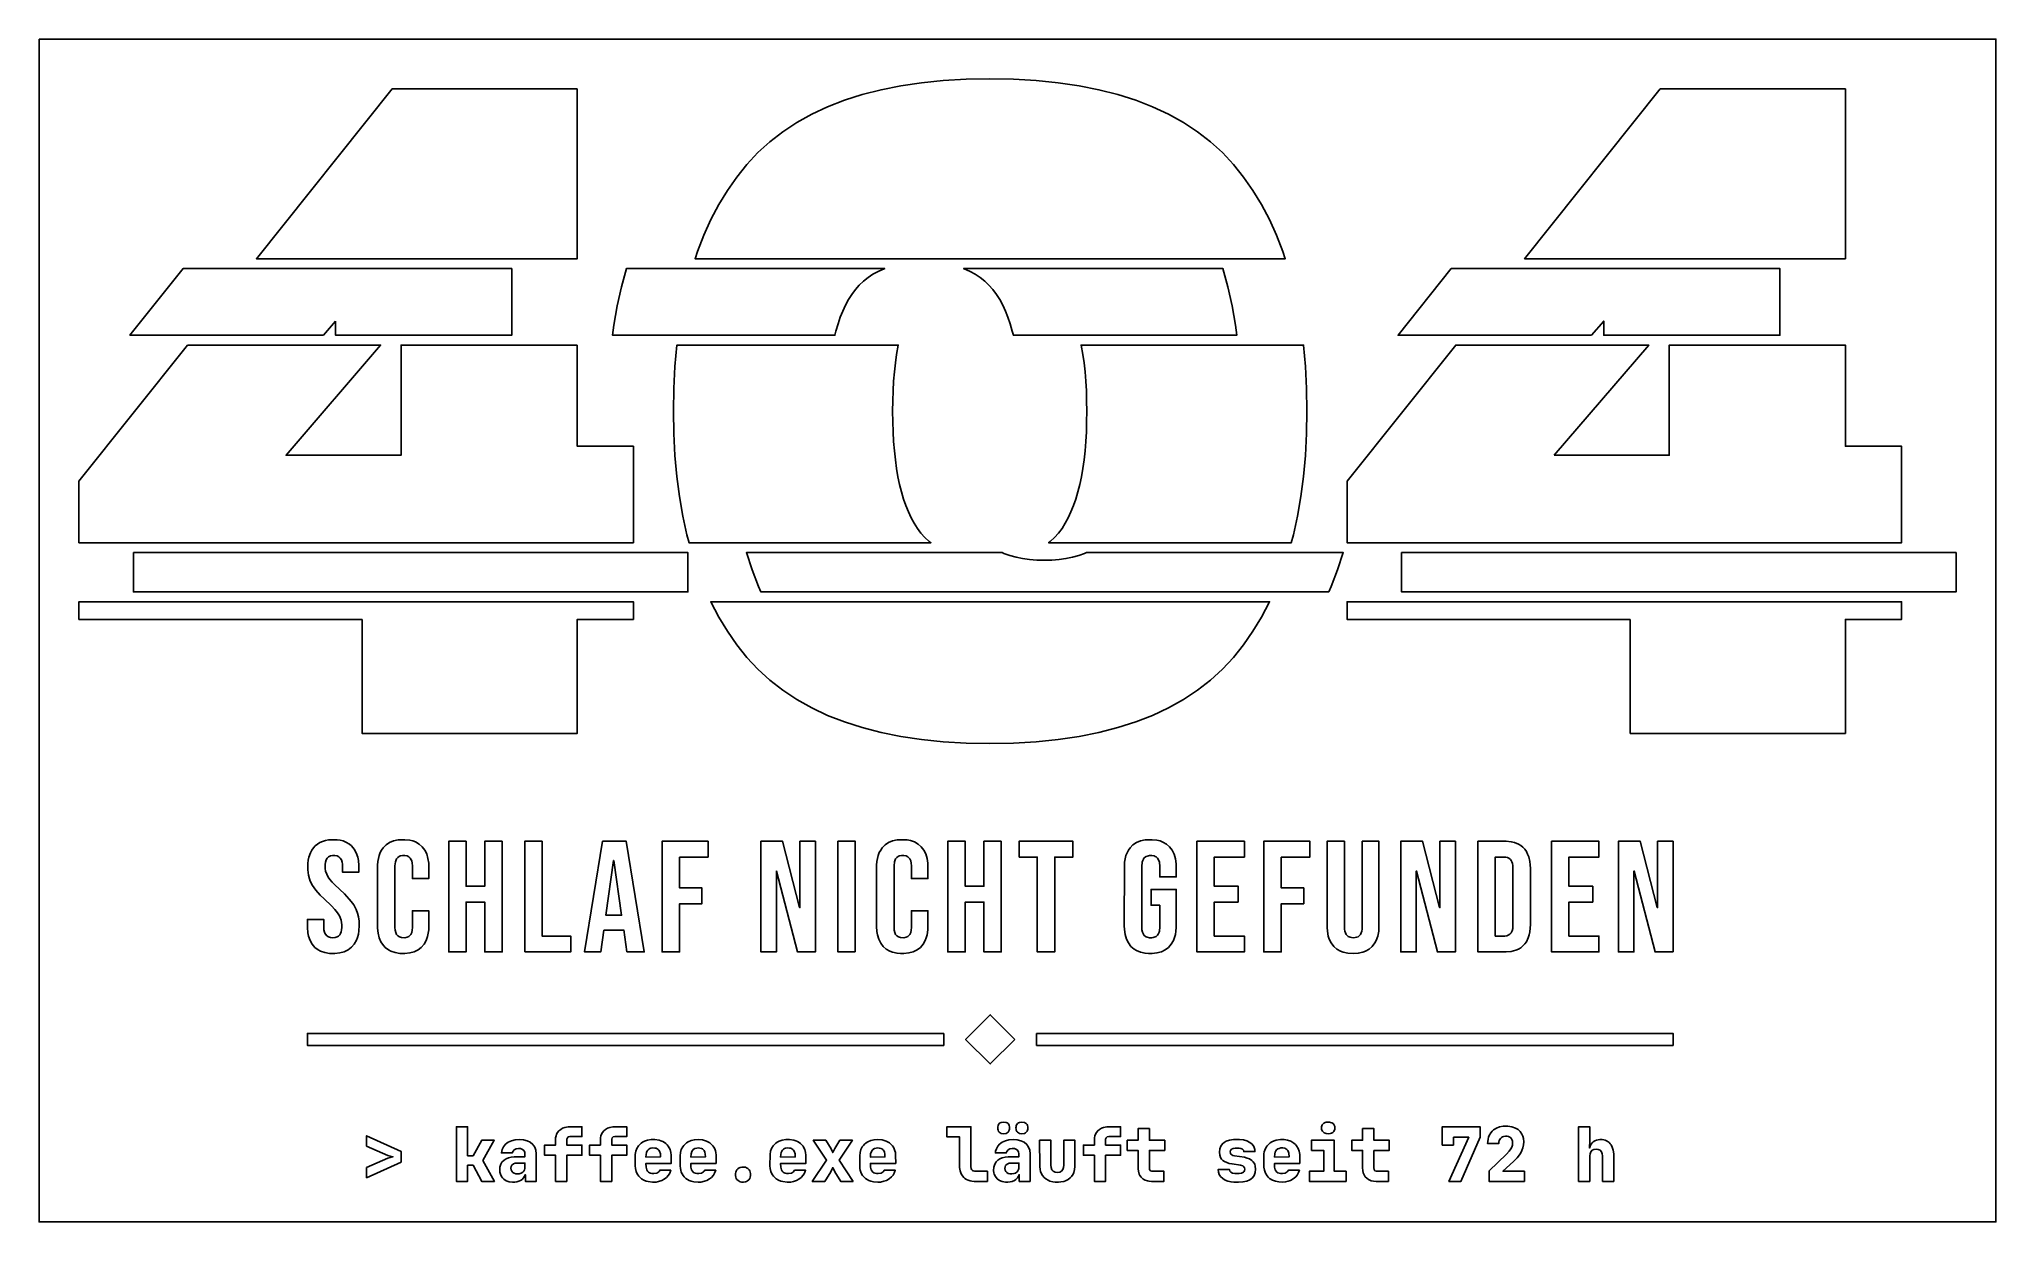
# Model space of a CAD drawing. Header units: millimetres. Extents: x 0 to 272, y 0 to 164.
import ezdxf

# ---------------------------------------------------------------- set-up
doc = ezdxf.new("R2010")
doc.units = ezdxf.units.MM

msp = doc.modelspace()

# ---------------------------------------------------------------- linework, layer by layer
at = {"layer": 'ENTGITTERRAHMEN'}
msp.add_lwpolyline([(0.5, 164.302), (271.5, 164.302), (271.5, 0.5), (0.5, 0.5)], close=True, dxfattribs=at)
at = {"layer": 'MOTIV'}
for points in [[(75.035, 157.415), (49.389, 157.415), (30.602, 133.886), (75.035, 133.886)], [(144.522, 157.834), (141.633, 158.257), (138.608, 158.56), (135.446, 158.741), (132.148, 158.802), (128.869, 158.741), (125.725, 158.56), (122.715, 158.257), (119.841, 157.834), (117.103, 157.29), (114.499, 156.625), (112.03, 155.838), (109.696, 154.931), (107.498, 153.903), (105.434, 152.754), (103.506, 151.485), (101.713, 150.094), (100.055, 148.582), (98.532, 146.949), (97.128, 145.203), (95.828, 143.349), (94.633, 141.389), (93.541, 139.322), (92.553, 137.148), (91.67, 134.868), (91.349, 133.886), (173.085, 133.886), (172.765, 134.868), (171.881, 137.148), (170.893, 139.322), (169.802, 141.389), (168.606, 143.349), (167.306, 145.203), (165.903, 146.949), (164.379, 148.582), (162.719, 150.094), (160.922, 151.485), (158.989, 152.754), (156.919, 153.903), (154.712, 154.931), (152.37, 155.838), (149.89, 156.625), (147.275, 157.29)], [(250.671, 157.415), (225.026, 157.415), (206.239, 133.886), (250.671, 133.886)], [(41.558, 125.255), (41.558, 123.295), (65.956, 123.295), (65.956, 132.525), (20.436, 132.525), (13.066, 123.295), (39.876, 123.295)], [(115.307, 131.285), (115.985, 131.736), (116.71, 132.134), (117.609, 132.525), (81.826, 132.525), (81.135, 129.986), (80.564, 127.385), (80.096, 124.677), (79.917, 123.295), (110.708, 123.295), (110.854, 123.876), (111.143, 124.851), (111.463, 125.775), (111.812, 126.646), (112.193, 127.467), (112.603, 128.235), (113.052, 128.951), (113.547, 129.614), (114.087, 130.224), (114.674, 130.781)], [(134.326, 126.646), (134.676, 125.775), (134.995, 124.851), (135.284, 123.876), (135.431, 123.295), (166.36, 123.295), (166.181, 124.677), (165.713, 127.385), (165.142, 129.986), (164.451, 132.525), (128.529, 132.525), (129.429, 132.134), (130.153, 131.736), (130.832, 131.285), (131.464, 130.781), (132.051, 130.224), (132.592, 129.614), (133.087, 128.951), (133.535, 128.235), (133.946, 127.467)], [(215.513, 123.295), (217.195, 125.255), (217.195, 123.295), (241.593, 123.295), (241.593, 132.525), (196.073, 132.525), (188.703, 123.295)], [(75.035, 121.933), (50.637, 121.933), (50.637, 106.679), (34.695, 106.679), (47.786, 121.933), (21.058, 121.933), (6, 103.075), (6, 94.545), (82.798, 94.545), (82.798, 107.927), (75.035, 107.927)], [(121.682, 97.252), (121.271, 98.012), (120.891, 98.825), (120.541, 99.693), (120.222, 100.613), (119.933, 101.588), (119.675, 102.616), (119.446, 103.699), (119.249, 104.834), (119.082, 106.024), (118.945, 107.267), (118.838, 108.564), (118.762, 109.915), (118.717, 111.32), (118.701, 112.778), (118.717, 114.218), (118.762, 115.606), (118.838, 116.942), (118.945, 118.227), (119.082, 119.46), (119.249, 120.642), (119.481, 121.933), (88.82, 121.933), (88.551, 118.941), (88.395, 115.913), (88.343, 112.778), (88.395, 109.662), (88.551, 106.651), (88.811, 103.744), (89.174, 100.942), (89.642, 98.244), (90.214, 95.651), (90.514, 94.545), (124.001, 94.545), (123.753, 94.74), (123.166, 95.29), (122.625, 95.892), (122.131, 96.546)], [(145.579, 114.218), (145.594, 112.778), (145.579, 111.32), (145.534, 109.915), (145.458, 108.564), (145.351, 107.267), (145.214, 106.024), (145.047, 104.834), (144.849, 103.699), (144.621, 102.616), (144.363, 101.588), (144.074, 100.613), (143.754, 99.693), (143.405, 98.825), (143.025, 98.012), (142.614, 97.252), (142.165, 96.546), (141.671, 95.892), (141.13, 95.29), (140.543, 94.74), (140.295, 94.545), (173.92, 94.545), (174.22, 95.651), (174.792, 98.244), (175.26, 100.942), (175.624, 103.744), (175.884, 106.651), (176.04, 109.662), (176.092, 112.778), (176.04, 115.913), (175.884, 118.941), (175.615, 121.933), (144.815, 121.933), (145.047, 120.642), (145.214, 119.46), (145.351, 118.227), (145.458, 116.942), (145.534, 115.606)], [(210.332, 106.679), (223.423, 121.933), (196.694, 121.933), (181.637, 103.075), (181.637, 94.545), (258.434, 94.545), (258.434, 107.927), (250.671, 107.927), (250.671, 121.933), (226.274, 121.933), (226.274, 106.679)], [(13.566, 93.184), (13.566, 87.736), (90.363, 87.736), (90.363, 93.184)], [(139.713, 92.123), (138.667, 92.15), (137.667, 92.228), (136.712, 92.359), (135.804, 92.542), (134.941, 92.778), (134.125, 93.065), (133.857, 93.184), (98.45, 93.184), (99.235, 90.78), (100.119, 88.501), (100.466, 87.736), (179.099, 87.736), (179.447, 88.501), (180.33, 90.78), (181.116, 93.184), (145.57, 93.184), (145.302, 93.065), (144.486, 92.778), (143.623, 92.542), (142.715, 92.359), (141.76, 92.228), (140.76, 92.15)], [(189.202, 93.184), (189.202, 87.736), (266, 87.736), (266, 93.184)], [(45.231, 83.945), (45.231, 68.141), (75.035, 68.141), (75.035, 83.945), (82.798, 83.945), (82.798, 86.374), (6, 86.374), (6, 83.945)], [(125.725, 66.998), (128.869, 66.816), (132.148, 66.755), (135.446, 66.816), (138.608, 66.998), (141.633, 67.303), (144.522, 67.728), (147.275, 68.276), (149.89, 68.945), (152.37, 69.736), (154.712, 70.648), (156.919, 71.682), (158.989, 72.838), (160.922, 74.115), (162.719, 75.514), (164.379, 77.035), (165.903, 78.677), (167.306, 80.432), (168.606, 82.292), (169.802, 84.257), (170.915, 86.374), (93.519, 86.374), (94.633, 84.257), (95.828, 82.292), (97.128, 80.432), (98.532, 78.677), (100.055, 77.035), (101.713, 75.514), (103.506, 74.115), (105.434, 72.838), (107.498, 71.682), (109.696, 70.648), (112.03, 69.736), (114.499, 68.945), (117.103, 68.276), (119.841, 67.728), (122.715, 67.303)], [(220.867, 83.945), (220.867, 68.141), (250.671, 68.141), (250.671, 83.945), (258.434, 83.945), (258.434, 86.374), (181.637, 86.374), (181.637, 83.945)], [(39.129, 38.169), (39.472, 37.985), (40.053, 37.787), (40.713, 37.68), (41.445, 37.665), (42.141, 37.742), (42.76, 37.912), (43.301, 38.174), (43.764, 38.529), (44.149, 38.974), (44.448, 39.499), (44.6, 39.894), (44.714, 40.325), (44.79, 40.792), (44.833, 41.559), (44.807, 42.162), (44.728, 42.73), (44.597, 43.264), (44.414, 43.764), (44.081, 44.39), (43.736, 44.876), (43.458, 45.212), (42.787, 45.914), (41.431, 47.163), (41.07, 47.543), (40.776, 47.895), (40.55, 48.219), (40.33, 48.641), (40.183, 49.081), (40.122, 49.423), (40.107, 49.976), (40.156, 50.336), (40.255, 50.635), (40.402, 50.875), (40.599, 51.055), (40.845, 51.175), (41.14, 51.234), (41.469, 51.235), (41.76, 51.176), (42.005, 51.058), (42.204, 50.881), (42.354, 50.639), (42.454, 50.328), (42.497, 50.049), (42.511, 48.942), (44.789, 48.942), (44.784, 49.839), (44.716, 50.57), (44.626, 51.014), (44.422, 51.614), (44.137, 52.133), (43.771, 52.573), (43.483, 52.817), (42.986, 53.107), (42.612, 53.25), (42.204, 53.351), (41.761, 53.412), (41.038, 53.428), (40.571, 53.387), (40.138, 53.305), (39.739, 53.183), (39.375, 53.021), (39.044, 52.817), (38.747, 52.573), (38.485, 52.289), (38.259, 51.971), (38.071, 51.619), (37.86, 51.029), (37.766, 50.593), (37.71, 50.124), (37.703, 49.245), (37.8, 48.526), (37.936, 48.016), (38.056, 47.69), (38.372, 47.069), (38.82, 46.431), (39.414, 45.752), (39.957, 45.216), (40.979, 44.281), (41.473, 43.765), (41.844, 43.298), (42.101, 42.867), (42.199, 42.644), (42.313, 42.29), (42.414, 41.655), (42.421, 41.271), (42.397, 40.958), (42.344, 40.686), (42.261, 40.455), (42.149, 40.266), (41.956, 40.074), (41.779, 39.969), (41.501, 39.88), (41.174, 39.851), (40.843, 39.881), (40.563, 39.972), (40.333, 40.124), (40.155, 40.337), (40.085, 40.466), (40.028, 40.611), (39.951, 40.945), (39.926, 41.34), (39.926, 42.392), (37.647, 42.392), (37.652, 41.254), (37.721, 40.522), (37.812, 40.078), (38.019, 39.479), (38.307, 38.959), (38.678, 38.519)], [(48.87, 38.163), (49.213, 37.982), (49.791, 37.786), (50.445, 37.68), (51.166, 37.665), (51.845, 37.741), (52.448, 37.906), (52.976, 38.163), (53.428, 38.51), (53.804, 38.944), (54.096, 39.453), (54.305, 40.037), (54.397, 40.468), (54.453, 40.931), (54.471, 41.428), (54.471, 43.597), (52.193, 43.597), (52.193, 41.253), (52.169, 40.881), (52.095, 40.566), (51.972, 40.308), (51.892, 40.201), (51.695, 40.029), (51.449, 39.915), (51.154, 39.858), (50.669, 39.879), (50.398, 39.965), (50.177, 40.108), (50.005, 40.308), (49.882, 40.566), (49.808, 40.881), (49.784, 41.253), (49.784, 49.818), (49.839, 50.363), (49.882, 50.515), (50.005, 50.777), (50.177, 50.98), (50.398, 51.126), (50.527, 51.177), (50.822, 51.235), (51.154, 51.235), (51.449, 51.177), (51.695, 51.06), (51.892, 50.886), (52.04, 50.654), (52.095, 50.515), (52.169, 50.196), (52.193, 49.818), (52.193, 48.044), (54.471, 48.044), (54.453, 50.161), (54.356, 50.844), (54.175, 51.453), (53.91, 51.987), (53.562, 52.447), (53.135, 52.824), (52.632, 53.111), (52.255, 53.252), (51.845, 53.352), (51.166, 53.428), (50.68, 53.428), (50.219, 53.387), (49.59, 53.252), (49.037, 53.025), (48.559, 52.708), (48.158, 52.302), (47.935, 51.987), (47.75, 51.639), (47.601, 51.258), (47.49, 50.844), (47.416, 50.397), (47.378, 49.917), (47.378, 41.175), (47.448, 40.468), (47.601, 39.834), (47.838, 39.275), (48.042, 38.944), (48.417, 38.51)], [(64.636, 53.214), (62.226, 53.214), (62.226, 46.97), (59.641, 46.97), (59.641, 53.214), (57.232, 53.214), (57.232, 37.879), (59.641, 37.879), (59.641, 44.78), (62.226, 44.78), (62.226, 37.879), (64.636, 37.879)], [(67.747, 37.879), (74.122, 37.879), (74.122, 40.07), (70.156, 40.07), (70.156, 53.214), (67.747, 53.214)], [(81.898, 37.879), (84.308, 37.879), (81.811, 53.214), (78.547, 53.214), (76.049, 37.879), (78.284, 37.879), (78.722, 40.88), (81.46, 40.88), (81.46, 40.924)], [(89.193, 51.023), (93.158, 51.023), (93.158, 53.214), (86.783, 53.214), (86.783, 37.879), (89.193, 37.879), (89.193, 44.561), (92.304, 44.561), (92.304, 46.751), (89.193, 46.751)], [(108.011, 53.214), (105.864, 53.214), (105.864, 44.035), (105.82, 44.035), (103.476, 53.214), (100.453, 53.214), (100.453, 37.879), (102.6, 37.879), (102.6, 49.073), (102.644, 49.073), (105.535, 37.879), (108.011, 37.879)], [(113.531, 37.879), (113.531, 53.214), (111.121, 53.214), (111.121, 37.879)], [(117.825, 38.269), (118.328, 37.982), (118.705, 37.841), (119.333, 37.705), (119.794, 37.665), (120.28, 37.665), (120.959, 37.741), (121.562, 37.906), (122.09, 38.163), (122.543, 38.51), (122.918, 38.944), (123.21, 39.453), (123.359, 39.834), (123.47, 40.248), (123.568, 40.931), (123.586, 41.428), (123.586, 43.597), (121.308, 43.597), (121.308, 41.253), (121.283, 40.881), (121.209, 40.566), (121.087, 40.308), (121.007, 40.201), (120.81, 40.029), (120.564, 39.915), (120.269, 39.858), (119.783, 39.879), (119.513, 39.965), (119.292, 40.108), (119.119, 40.308), (118.996, 40.566), (118.923, 40.881), (118.898, 41.253), (118.898, 49.818), (118.953, 50.363), (119.052, 50.654), (119.119, 50.777), (119.292, 50.98), (119.513, 51.126), (119.642, 51.177), (119.937, 51.235), (120.269, 51.235), (120.564, 51.177), (120.81, 51.06), (121.007, 50.886), (121.087, 50.777), (121.209, 50.515), (121.283, 50.196), (121.308, 49.818), (121.308, 48.044), (123.586, 48.044), (123.568, 50.161), (123.47, 50.844), (123.289, 51.453), (123.025, 51.987), (122.677, 52.447), (122.25, 52.824), (121.747, 53.111), (121.169, 53.307), (120.741, 53.387), (120.28, 53.428), (119.794, 53.428), (119.333, 53.387), (118.705, 53.252), (118.152, 53.025), (117.674, 52.708), (117.272, 52.302), (117.05, 51.987), (116.864, 51.639), (116.716, 51.258), (116.604, 50.844), (116.53, 50.397), (116.493, 49.917), (116.488, 41.428), (116.53, 40.695), (116.604, 40.248), (116.785, 39.64), (117.05, 39.106), (117.398, 38.646)], [(133.751, 53.214), (131.341, 53.214), (131.341, 46.97), (128.756, 46.97), (128.756, 53.214), (126.346, 53.214), (126.346, 37.879), (128.756, 37.879), (128.756, 44.78), (131.341, 44.78), (131.341, 37.879), (133.751, 37.879)], [(136.226, 51.023), (138.745, 51.023), (138.745, 37.879), (141.155, 37.879), (141.155, 51.023), (143.674, 51.023), (143.674, 53.214), (136.226, 53.214)], [(152.146, 38.275), (152.477, 38.072), (153.037, 37.843), (153.674, 37.706), (154.14, 37.665), (154.633, 37.665), (155.32, 37.741), (155.931, 37.909), (156.465, 38.169), (156.923, 38.519), (157.303, 38.959), (157.599, 39.479), (157.749, 39.87), (157.862, 40.296), (157.937, 40.757), (157.974, 41.254), (157.979, 46.532), (154.496, 46.532), (154.496, 44.341), (155.701, 44.341), (155.701, 41.34), (155.644, 40.77), (155.599, 40.611), (155.471, 40.337), (155.389, 40.223), (155.185, 40.041), (155.064, 39.972), (154.783, 39.881), (154.624, 39.858), (154.28, 39.858), (153.974, 39.919), (153.841, 39.972), (153.72, 40.041), (153.516, 40.223), (153.433, 40.337), (153.305, 40.611), (153.229, 40.945), (153.204, 41.34), (153.204, 49.73), (153.261, 50.309), (153.305, 50.471), (153.433, 50.748), (153.516, 50.864), (153.72, 51.049), (153.841, 51.119), (154.121, 51.211), (154.28, 51.234), (154.624, 51.234), (154.93, 51.173), (155.064, 51.119), (155.185, 51.049), (155.389, 50.864), (155.542, 50.617), (155.644, 50.309), (155.701, 49.73), (155.701, 48.263), (157.979, 48.263), (157.96, 50.091), (157.862, 50.797), (157.679, 51.423), (157.411, 51.969), (157.059, 52.436), (156.626, 52.817), (156.118, 53.107), (155.736, 53.25), (155.32, 53.351), (154.633, 53.428), (154.14, 53.428), (153.674, 53.387), (153.037, 53.25), (152.477, 53.021), (151.994, 52.7), (151.587, 52.289), (151.362, 51.969), (151.174, 51.614), (151.024, 51.223), (150.911, 50.797), (150.836, 50.335), (150.799, 49.839), (150.794, 41.516), (150.813, 41.001), (150.911, 40.296), (151.094, 39.67), (151.362, 39.124), (151.714, 38.657)], [(166.566, 44.78), (166.566, 46.97), (163.259, 46.97), (163.259, 51.023), (167.421, 51.023), (167.421, 53.214), (160.849, 53.214), (160.849, 37.879), (167.421, 37.879), (167.421, 40.07), (163.259, 40.07), (163.259, 44.78)], [(172.525, 51.023), (176.49, 51.023), (176.49, 53.214), (170.115, 53.214), (170.115, 37.879), (172.525, 37.879), (172.525, 44.561), (175.636, 44.561), (175.636, 46.751), (172.525, 46.751)], [(180.23, 38.275), (180.739, 37.985), (181.121, 37.843), (181.758, 37.706), (182.47, 37.66), (183.183, 37.706), (183.82, 37.843), (184.201, 37.985), (184.71, 38.275), (185.143, 38.657), (185.495, 39.124), (185.683, 39.479), (185.894, 40.078), (186.021, 40.757), (186.058, 41.254), (186.063, 53.214), (183.741, 53.214), (183.726, 41.022), (183.683, 40.745), (183.61, 40.507), (183.508, 40.31), (183.377, 40.153), (183.162, 39.996), (182.971, 39.915), (182.755, 39.867), (182.514, 39.851), (182.273, 39.867), (182.058, 39.915), (181.809, 40.029), (181.652, 40.153), (181.521, 40.31), (181.419, 40.507), (181.346, 40.745), (181.302, 41.022), (181.287, 53.214), (178.878, 53.214), (178.882, 41.254), (178.92, 40.757), (179.047, 40.078), (179.178, 39.67), (179.446, 39.124), (179.798, 38.657)], [(196.644, 53.214), (194.497, 53.214), (194.497, 44.035), (194.453, 44.035), (192.109, 53.214), (189.086, 53.214), (189.086, 37.879), (191.233, 37.879), (191.233, 49.073), (191.277, 49.073), (194.168, 37.879), (196.644, 37.879)], [(205.703, 38.474), (205.996, 38.71), (206.253, 38.985), (206.473, 39.297), (206.734, 39.834), (206.862, 40.238), (206.954, 40.678), (207.009, 41.155), (207.027, 41.669), (207.027, 49.424), (207.009, 49.937), (206.954, 50.414), (206.803, 51.061), (206.656, 51.447), (206.473, 51.795), (206.253, 52.107), (205.996, 52.382), (205.703, 52.619), (205.373, 52.815), (204.81, 53.037), (204.388, 53.135), (203.687, 53.209), (199.755, 53.214), (199.755, 37.879), (203.687, 37.884), (204.388, 37.958), (205.007, 38.12), (205.373, 38.277)], [(215.68, 44.78), (215.68, 46.97), (212.373, 46.97), (212.373, 51.023), (216.535, 51.023), (216.535, 53.214), (209.963, 53.214), (209.963, 37.879), (216.535, 37.879), (216.535, 40.07), (212.373, 40.07), (212.373, 44.78)], [(226.787, 37.879), (226.787, 53.214), (224.64, 53.214), (224.64, 44.035), (224.596, 44.035), (222.252, 53.214), (219.229, 53.214), (219.229, 37.879), (221.376, 37.879), (221.376, 49.073), (221.42, 49.073), (224.312, 37.879)], [(80.102, 50.541), (81.175, 42.961), (79.007, 42.961), (80.058, 50.541)], [(204.384, 50.563), (204.486, 50.366), (204.559, 50.129), (204.603, 49.851), (204.618, 41.559), (204.592, 41.144), (204.514, 40.801), (204.384, 40.529), (204.204, 40.327), (203.978, 40.184), (203.779, 40.114), (203.474, 40.072), (202.164, 40.07), (202.164, 51.023), (203.632, 51.007), (203.848, 50.959), (204.038, 50.878), (204.3, 50.672)], [(135.622, 25.774), (132.217, 29.179), (128.813, 25.774), (132.217, 22.37)], [(125.786, 26.606), (37.647, 26.606), (37.647, 24.942), (125.786, 24.942)], [(138.648, 26.606), (138.648, 24.942), (226.787, 24.942), (226.787, 26.606)], [(61.94, 9.016), (63.526, 11.804), (61.795, 11.804), (60.603, 9.648), (59.836, 9.648), (59.836, 13.669), (58.282, 13.669), (58.282, 6.104), (59.836, 6.104), (59.836, 8.342), (60.593, 8.342), (61.795, 6.104), (63.557, 6.104)], [(73.589, 11.968), (73.659, 12.133), (73.789, 12.256), (74.016, 12.321), (75.662, 12.322), (75.662, 13.669), (73.748, 13.659), (73.3, 13.581), (73, 13.47), (72.731, 13.315), (72.493, 13.117), (72.302, 12.886), (72.16, 12.626), (72.094, 12.437), (72.035, 12.129), (72.024, 11.13), (70.511, 11.13), (70.511, 9.731), (72.024, 9.731), (72.024, 6.104), (73.579, 6.104), (73.579, 9.731), (75.662, 9.731), (75.662, 11.13), (73.579, 11.13)], [(79.808, 11.968), (79.877, 12.133), (80.007, 12.256), (80.234, 12.321), (81.88, 12.322), (81.88, 13.669), (79.967, 13.659), (79.518, 13.581), (79.218, 13.47), (78.949, 13.315), (78.712, 13.117), (78.52, 12.886), (78.378, 12.626), (78.312, 12.437), (78.254, 12.129), (78.242, 11.13), (76.729, 11.13), (76.729, 9.731), (78.242, 9.731), (78.242, 6.104), (79.797, 6.104), (79.797, 9.731), (81.88, 9.731), (81.88, 11.13), (79.797, 11.13)], [(129.649, 7.752), (129.586, 7.872), (129.543, 8.125), (129.543, 13.669), (126.227, 13.669), (126.227, 12.27), (127.989, 12.27), (127.99, 8.039), (128.052, 7.56), (128.208, 7.133), (128.361, 6.881), (128.547, 6.662), (128.709, 6.519), (128.953, 6.358), (129.155, 6.26), (129.445, 6.167), (129.678, 6.124), (130.01, 6.104), (131.823, 6.104), (131.823, 7.503), (130.05, 7.511), (129.881, 7.559), (129.765, 7.628)], [(134.902, 13.361), (134.912, 13.514), (134.902, 13.667), (134.856, 13.848), (134.798, 13.967), (134.689, 14.105), (134.549, 14.211), (134.426, 14.268), (134.083, 14.322), (133.739, 14.268), (133.617, 14.211), (133.476, 14.105), (133.367, 13.967), (133.309, 13.848), (133.264, 13.667), (133.254, 13.514), (133.264, 13.361), (133.309, 13.18), (133.391, 13.023), (133.476, 12.923), (133.617, 12.816), (133.739, 12.76), (134.083, 12.705), (134.426, 12.76), (134.549, 12.816), (134.689, 12.923), (134.774, 13.023), (134.856, 13.18)], [(137.43, 13.361), (137.441, 13.514), (137.43, 13.667), (137.385, 13.848), (137.327, 13.967), (137.218, 14.105), (137.115, 14.188), (136.955, 14.268), (136.611, 14.322), (136.268, 14.268), (136.146, 14.211), (136.005, 14.105), (135.896, 13.967), (135.838, 13.848), (135.793, 13.667), (135.782, 13.514), (135.793, 13.361), (135.838, 13.18), (135.92, 13.023), (136.005, 12.923), (136.146, 12.816), (136.268, 12.76), (136.611, 12.705), (136.955, 12.76), (137.115, 12.84), (137.218, 12.923), (137.327, 13.06), (137.385, 13.18)], [(148.209, 11.968), (148.278, 12.133), (148.408, 12.256), (148.635, 12.321), (150.281, 12.322), (150.281, 13.669), (148.368, 13.659), (147.92, 13.581), (147.619, 13.47), (147.35, 13.315), (147.113, 13.117), (146.921, 12.886), (146.78, 12.626), (146.713, 12.437), (146.655, 12.129), (146.644, 11.13), (145.131, 11.13), (145.131, 9.731), (146.644, 9.731), (146.644, 6.104), (148.198, 6.104), (148.198, 9.731), (150.281, 9.731), (150.281, 11.13), (148.198, 11.13)], [(179.943, 13.313), (179.963, 13.514), (179.943, 13.714), (179.88, 13.889), (179.807, 14.004), (179.709, 14.105), (179.55, 14.211), (179.363, 14.282), (179.205, 14.312), (178.971, 14.321), (178.749, 14.294), (178.601, 14.251), (178.428, 14.162), (178.284, 14.039), (178.203, 13.929), (178.109, 13.667), (178.099, 13.461), (178.119, 13.313), (178.227, 13.06), (178.317, 12.955), (178.468, 12.84), (178.749, 12.733), (179.09, 12.706), (179.312, 12.733), (179.506, 12.795), (179.672, 12.893), (179.807, 13.023), (179.88, 13.138)], [(196.39, 11.13), (196.39, 12.218), (198.504, 12.218), (195.758, 6.104), (197.416, 6.104), (200.069, 12.218), (200.069, 13.669), (194.835, 13.669), (194.835, 11.13)], [(205.516, 9.787), (205.705, 10.08), (205.855, 10.37), (206.003, 10.765), (206.092, 11.171), (206.122, 11.586), (206.083, 12.037), (205.995, 12.366), (205.858, 12.666), (205.622, 12.997), (205.324, 13.275), (204.966, 13.498), (204.464, 13.683), (203.892, 13.767), (203.253, 13.748), (202.759, 13.649), (202.318, 13.472), (201.937, 13.227), (201.741, 13.049), (201.569, 12.85), (201.338, 12.468), (201.236, 12.213), (201.164, 11.94), (201.12, 11.648), (201.105, 11.337), (202.66, 11.337), (202.672, 11.536), (202.726, 11.771), (202.795, 11.925), (202.888, 12.059), (203.047, 12.204), (203.188, 12.284), (203.348, 12.339), (203.589, 12.372), (203.773, 12.369), (203.986, 12.328), (204.169, 12.247), (204.323, 12.125), (204.417, 12.009), (204.506, 11.824), (204.547, 11.664), (204.567, 11.42), (204.54, 11.132), (204.459, 10.86), (204.323, 10.603), (204.089, 10.285), (203.717, 9.886), (201.313, 7.565), (201.313, 6.104), (206.204, 6.104), (206.204, 7.503), (203.23, 7.503), (204.71, 8.872), (205.202, 9.386)], [(215.812, 10.515), (216.133, 10.56), (216.412, 10.529), (216.682, 10.41), (216.88, 10.203), (216.995, 9.92), (217.024, 9.627), (217.024, 6.104), (218.579, 6.104), (218.576, 9.919), (218.515, 10.422), (218.371, 10.864), (218.21, 11.153), (218.076, 11.327), (217.926, 11.481), (217.676, 11.668), (217.395, 11.801), (217.192, 11.86), (216.975, 11.896), (216.645, 11.905), (216.194, 11.831), (215.958, 11.736), (215.75, 11.603), (215.583, 11.449), (215.438, 11.256), (215.307, 10.974), (215.242, 10.716), (215.211, 10.716), (215.262, 11.804), (215.262, 13.669), (213.708, 13.669), (213.708, 6.104), (215.262, 6.104), (215.262, 9.627), (215.292, 9.92), (215.403, 10.203), (215.597, 10.41)], [(49.119, 9.599), (49.514, 9.513), (49.119, 9.421), (48.806, 9.314), (45.856, 8.021), (45.856, 6.611), (50.623, 8.778), (50.623, 10.26), (45.856, 12.415), (45.856, 10.995), (48.806, 9.703)], [(67.588, 6.581), (67.733, 6.821), (67.806, 7.036), (67.837, 7.036), (67.837, 6.104), (69.34, 6.104), (69.34, 9.938), (69.288, 10.423), (69.132, 10.849), (68.872, 11.214), (68.511, 11.515), (68.073, 11.733), (67.562, 11.864), (66.977, 11.907), (66.416, 11.866), (65.916, 11.743), (65.478, 11.538), (65.106, 11.254), (64.822, 10.908), (64.631, 10.504), (64.531, 10.042), (66.034, 10.042), (66.132, 10.301), (66.291, 10.474), (66.551, 10.61), (66.874, 10.663), (67.186, 10.639), (67.445, 10.542), (67.641, 10.376), (67.756, 10.158), (67.784, 9.985), (67.785, 9.513), (66.295, 9.504), (65.871, 9.455), (65.496, 9.363), (65.168, 9.229), (64.889, 9.052), (64.597, 8.756), (64.442, 8.491), (64.32, 8.081), (64.295, 7.618), (64.316, 7.404), (64.385, 7.108), (64.549, 6.76), (64.662, 6.606), (64.869, 6.402), (65.2, 6.193), (65.589, 6.059), (66.037, 6.002), (66.371, 6.008), (66.666, 6.048), (66.933, 6.122), (67.171, 6.23), (67.381, 6.373)], [(87.68, 6.985), (87.839, 7.256), (87.984, 7.658), (86.461, 7.658), (86.407, 7.541), (86.306, 7.417), (86.166, 7.316), (86.027, 7.255), (85.631, 7.192), (85.37, 7.204), (85.183, 7.242), (85.021, 7.305), (84.882, 7.394), (84.767, 7.507), (84.651, 7.696), (84.556, 8.061), (84.544, 8.591), (88.036, 8.591), (88.035, 9.724), (87.997, 10.094), (87.88, 10.517), (87.773, 10.75), (87.638, 10.966), (87.48, 11.162), (87.3, 11.336), (87.097, 11.49), (86.87, 11.622), (86.623, 11.731), (86.358, 11.814), (85.771, 11.902), (85.244, 11.894), (84.757, 11.814), (84.32, 11.662), (84.082, 11.536), (83.868, 11.39), (83.677, 11.222), (83.51, 11.034), (83.286, 10.674), (83.138, 10.269), (83.068, 9.819), (83.062, 8.28), (83.087, 7.903), (83.188, 7.471), (83.286, 7.233), (83.412, 7.011), (83.563, 6.808), (83.738, 6.627), (83.936, 6.466), (84.238, 6.285), (84.576, 6.145), (84.851, 6.071), (85.452, 6.001), (85.942, 6.021), (86.301, 6.084), (86.742, 6.233), (87.044, 6.393), (87.4, 6.665)], [(93.898, 6.985), (94.058, 7.256), (94.203, 7.658), (92.679, 7.658), (92.608, 7.515), (92.524, 7.417), (92.384, 7.316), (92.245, 7.255), (91.849, 7.192), (91.588, 7.204), (91.402, 7.242), (91.239, 7.305), (91.1, 7.394), (90.985, 7.507), (90.869, 7.696), (90.774, 8.061), (90.762, 8.591), (94.255, 8.591), (94.253, 9.724), (94.216, 10.094), (94.155, 10.353), (94.066, 10.597), (93.949, 10.824), (93.806, 11.034), (93.581, 11.28), (93.385, 11.441), (92.926, 11.698), (92.667, 11.79), (92.389, 11.855), (91.778, 11.907), (91.262, 11.871), (90.795, 11.762), (90.377, 11.58), (90.155, 11.441), (89.956, 11.28), (89.782, 11.099), (89.631, 10.896), (89.436, 10.517), (89.319, 10.094), (89.28, 9.627), (89.28, 8.28), (89.305, 7.903), (89.356, 7.639), (89.436, 7.39), (89.544, 7.157), (89.678, 6.941), (89.837, 6.746), (90.086, 6.518), (90.3, 6.371), (90.538, 6.246), (90.795, 6.145), (91.164, 6.052), (91.778, 6), (92.161, 6.021), (92.634, 6.114), (92.96, 6.233), (93.358, 6.456), (93.618, 6.665)], [(106.335, 6.985), (106.494, 7.256), (106.639, 7.658), (105.116, 7.658), (105.045, 7.515), (104.96, 7.417), (104.82, 7.316), (104.682, 7.255), (104.286, 7.192), (104.025, 7.204), (103.838, 7.242), (103.676, 7.305), (103.537, 7.394), (103.422, 7.507), (103.306, 7.696), (103.21, 8.061), (103.199, 8.591), (106.691, 8.591), (106.69, 9.724), (106.652, 10.094), (106.535, 10.517), (106.428, 10.75), (106.293, 10.966), (106.135, 11.162), (105.955, 11.336), (105.751, 11.49), (105.525, 11.622), (105.278, 11.731), (105.013, 11.814), (104.426, 11.902), (103.899, 11.894), (103.412, 11.814), (102.974, 11.662), (102.737, 11.536), (102.522, 11.39), (102.332, 11.222), (102.165, 11.034), (101.941, 10.674), (101.793, 10.269), (101.723, 9.819), (101.717, 8.28), (101.741, 7.903), (101.843, 7.471), (101.941, 7.233), (102.067, 7.011), (102.218, 6.808), (102.393, 6.627), (102.591, 6.466), (102.893, 6.285), (103.231, 6.145), (103.506, 6.071), (104.107, 6.001), (104.597, 6.021), (104.956, 6.084), (105.397, 6.233), (105.699, 6.393), (106.055, 6.665)], [(113.262, 6.104), (111.303, 9.057), (113.127, 11.804), (111.396, 11.804), (110.692, 10.664), (110.422, 10.094), (110.188, 10.605), (109.448, 11.804), (107.717, 11.804), (109.552, 9.057), (107.582, 6.104), (109.313, 6.104), (110.153, 7.451), (110.422, 8.021), (110.702, 7.451), (111.531, 6.104)], [(118.771, 6.985), (118.931, 7.256), (119.076, 7.658), (117.552, 7.658), (117.481, 7.515), (117.397, 7.417), (117.257, 7.316), (117.118, 7.255), (116.723, 7.192), (116.461, 7.204), (116.275, 7.242), (116.112, 7.305), (115.974, 7.394), (115.859, 7.507), (115.742, 7.696), (115.647, 8.061), (115.635, 8.591), (119.128, 8.591), (119.126, 9.724), (119.089, 10.094), (119.028, 10.353), (118.939, 10.597), (118.822, 10.824), (118.68, 11.034), (118.454, 11.28), (118.258, 11.441), (117.799, 11.698), (117.54, 11.79), (117.262, 11.855), (116.651, 11.907), (116.135, 11.871), (115.668, 11.762), (115.25, 11.58), (115.028, 11.441), (114.829, 11.28), (114.655, 11.099), (114.504, 10.896), (114.309, 10.517), (114.192, 10.094), (114.153, 9.627), (114.153, 8.28), (114.178, 7.903), (114.23, 7.639), (114.309, 7.39), (114.417, 7.157), (114.551, 6.941), (114.768, 6.685), (114.959, 6.518), (115.173, 6.371), (115.411, 6.246), (115.668, 6.145), (116.037, 6.052), (116.651, 6), (117.034, 6.021), (117.507, 6.114), (117.834, 6.233), (118.231, 6.456), (118.569, 6.74)], [(135.989, 6.581), (136.135, 6.821), (136.207, 7.036), (136.238, 7.036), (136.238, 6.104), (137.741, 6.104), (137.741, 9.938), (137.689, 10.423), (137.533, 10.849), (137.273, 11.214), (136.912, 11.515), (136.475, 11.733), (135.963, 11.864), (135.378, 11.907), (134.817, 11.866), (134.317, 11.743), (133.879, 11.538), (133.507, 11.254), (133.286, 11), (133.071, 10.611), (132.97, 10.28), (132.932, 10.042), (134.435, 10.042), (134.514, 10.268), (134.692, 10.474), (134.952, 10.61), (135.275, 10.663), (135.587, 10.639), (135.846, 10.542), (136.043, 10.376), (136.157, 10.158), (136.185, 9.985), (136.187, 9.513), (134.696, 9.504), (134.272, 9.455), (133.897, 9.363), (133.569, 9.229), (133.29, 9.052), (133.062, 8.836), (132.843, 8.491), (132.721, 8.081), (132.697, 7.618), (132.735, 7.302), (132.786, 7.108), (132.95, 6.76), (133.197, 6.466), (133.513, 6.238), (133.888, 6.086), (134.321, 6.01), (134.667, 6.002), (134.972, 6.03), (135.249, 6.093), (135.573, 6.23), (135.782, 6.373)], [(143.48, 6.802), (143.69, 7.117), (143.796, 7.351), (143.906, 7.738), (143.956, 8.168), (143.959, 11.804), (142.405, 11.804), (142.405, 8.332), (142.375, 8.02), (142.286, 7.764), (142.101, 7.534), (141.843, 7.394), (141.514, 7.347), (141.229, 7.38), (140.957, 7.504), (140.763, 7.72), (140.651, 8.02), (140.622, 8.332), (140.622, 11.804), (139.068, 11.804), (139.071, 8.17), (139.121, 7.743), (139.187, 7.481), (139.279, 7.239), (139.468, 6.909), (139.715, 6.622), (139.911, 6.457), (140.242, 6.257), (140.489, 6.155), (140.897, 6.051), (141.195, 6.013), (141.674, 6.003), (141.98, 6.028), (142.401, 6.113), (142.657, 6.201), (143.004, 6.381), (143.306, 6.617)], [(154.261, 7.969), (154.261, 10.405), (156.386, 10.405), (156.386, 11.804), (154.261, 11.804), (154.261, 13.41), (152.706, 13.41), (152.706, 11.804), (151.204, 11.804), (151.204, 10.405), (152.706, 10.405), (152.709, 7.847), (152.747, 7.502), (152.869, 7.096), (152.96, 6.916), (153.135, 6.674), (153.354, 6.469), (153.519, 6.357), (153.699, 6.266), (153.998, 6.167), (154.216, 6.126), (154.572, 6.104), (156.282, 6.104), (156.282, 7.503), (154.604, 7.512), (154.413, 7.588), (154.299, 7.741)], [(168.978, 7.803), (168.935, 8.227), (168.847, 8.503), (168.655, 8.814), (168.454, 9.006), (168.11, 9.214), (167.792, 9.342), (167.424, 9.445), (166.041, 9.654), (165.834, 9.708), (165.675, 9.78), (165.546, 9.894), (165.485, 10.021), (165.465, 10.213), (165.508, 10.403), (165.641, 10.565), (165.869, 10.662), (166.146, 10.694), (166.686, 10.692), (166.931, 10.653), (167.156, 10.546), (167.279, 10.416), (167.33, 10.228), (168.884, 10.228), (168.856, 10.543), (168.729, 10.918), (168.5, 11.242), (168.172, 11.514), (167.764, 11.719), (167.287, 11.849), (166.741, 11.905), (165.897, 11.898), (165.356, 11.824), (164.9, 11.675), (164.616, 11.514), (164.38, 11.313), (164.148, 10.992), (164.008, 10.61), (163.962, 10.166), (164.001, 9.749), (164.121, 9.398), (164.262, 9.178), (164.449, 8.995), (164.684, 8.842), (164.973, 8.712), (165.315, 8.605), (165.71, 8.521), (166.886, 8.357), (167.217, 8.24), (167.353, 8.137), (167.439, 8.003), (167.475, 7.803), (167.446, 7.619), (167.383, 7.495), (167.283, 7.391), (167.024, 7.263), (166.722, 7.216), (166.099, 7.213), (165.788, 7.262), (165.542, 7.385), (165.406, 7.538), (165.35, 7.762), (163.796, 7.762), (163.833, 7.401), (163.946, 7.076), (164.135, 6.784), (164.445, 6.488), (164.769, 6.29), (165.15, 6.138), (165.577, 6.041), (165.951, 6.005), (166.604, 6), (167.227, 6.038), (167.757, 6.152), (168.193, 6.343), (168.536, 6.608), (168.781, 6.94), (168.929, 7.339)], [(174.939, 7.352), (175.04, 7.658), (173.517, 7.658), (173.463, 7.541), (173.362, 7.417), (173.222, 7.316), (173.083, 7.255), (172.687, 7.192), (172.426, 7.204), (172.24, 7.242), (172.077, 7.305), (171.938, 7.394), (171.823, 7.507), (171.707, 7.696), (171.612, 8.061), (171.6, 8.591), (175.092, 8.591), (175.086, 9.819), (175.016, 10.269), (174.868, 10.674), (174.644, 11.034), (174.479, 11.222), (174.291, 11.39), (173.846, 11.662), (173.414, 11.814), (172.93, 11.894), (172.403, 11.902), (171.813, 11.814), (171.545, 11.731), (171.215, 11.58), (170.992, 11.441), (170.794, 11.28), (170.566, 11.034), (170.423, 10.824), (170.244, 10.436), (170.174, 10.182), (170.132, 9.913), (170.124, 8.088), (170.194, 7.639), (170.342, 7.233), (170.566, 6.874), (170.733, 6.685), (170.924, 6.518), (171.294, 6.285), (171.722, 6.118), (172.199, 6.023), (172.746, 6.002), (173.121, 6.037), (173.472, 6.114), (173.798, 6.233), (174.196, 6.456), (174.533, 6.74), (174.736, 6.985)], [(176.699, 10.405), (178.409, 10.405), (178.409, 7.513), (176.44, 7.513), (176.44, 6.104), (181.518, 6.104), (181.518, 7.513), (179.86, 7.513), (179.86, 11.804), (176.699, 11.804)], [(185.352, 10.405), (187.477, 10.405), (187.477, 11.804), (185.352, 11.804), (185.352, 13.41), (183.798, 13.41), (183.798, 11.804), (182.295, 11.804), (182.295, 10.405), (183.798, 10.405), (183.798, 7.969), (183.821, 7.613), (183.889, 7.291), (184.003, 7.004), (184.163, 6.751), (184.368, 6.533), (184.61, 6.357), (184.79, 6.266), (184.986, 6.195), (185.307, 6.126), (185.663, 6.104), (187.373, 6.104), (187.373, 7.503), (185.695, 7.512), (185.505, 7.588), (185.391, 7.741), (185.352, 7.969)], [(65.848, 7.943), (65.887, 8.157), (65.982, 8.338), (66.2, 8.529), (66.445, 8.616), (67.785, 8.632), (67.779, 7.911), (67.731, 7.711), (67.635, 7.535), (67.49, 7.384), (67.259, 7.241), (66.986, 7.16), (66.739, 7.14), (66.516, 7.157), (66.278, 7.224), (66.086, 7.342), (65.946, 7.506), (65.867, 7.707)], [(84.918, 10.557), (85.062, 10.642), (85.229, 10.699), (85.488, 10.735), (85.765, 10.723), (85.946, 10.685), (86.103, 10.621), (86.236, 10.531), (86.344, 10.415), (86.43, 10.276), (86.534, 9.93), (86.554, 9.493), (84.544, 9.472), (84.555, 9.843), (84.607, 10.096), (84.673, 10.261), (84.798, 10.446)], [(91.572, 10.723), (91.778, 10.736), (91.983, 10.723), (92.219, 10.666), (92.368, 10.593), (92.493, 10.495), (92.594, 10.371), (92.693, 10.171), (92.761, 9.863), (92.773, 9.493), (90.762, 9.472), (90.783, 9.91), (90.891, 10.261), (90.981, 10.403), (91.094, 10.523), (91.333, 10.664)], [(103.573, 10.557), (103.717, 10.642), (103.884, 10.699), (104.143, 10.735), (104.42, 10.723), (104.601, 10.685), (104.758, 10.621), (104.891, 10.531), (104.999, 10.415), (105.085, 10.276), (105.189, 9.93), (105.209, 9.493), (103.199, 9.472), (103.21, 9.843), (103.262, 10.096), (103.355, 10.311), (103.452, 10.446)], [(116.445, 10.723), (116.651, 10.736), (116.856, 10.723), (117.093, 10.666), (117.241, 10.593), (117.366, 10.495), (117.467, 10.371), (117.566, 10.171), (117.635, 9.863), (117.646, 9.493), (115.635, 9.472), (115.656, 9.91), (115.765, 10.261), (115.854, 10.403), (115.967, 10.523), (116.206, 10.664)], [(134.249, 7.897), (134.276, 8.117), (134.36, 8.304), (134.566, 8.508), (134.846, 8.616), (136.187, 8.632), (136.181, 7.911), (136.149, 7.759), (136.064, 7.577), (135.932, 7.419), (135.709, 7.264), (135.501, 7.185), (135.204, 7.141), (134.97, 7.149), (134.724, 7.206), (134.522, 7.314), (134.37, 7.47), (134.279, 7.664)], [(172.475, 10.73), (172.755, 10.731), (173.002, 10.685), (173.159, 10.621), (173.292, 10.531), (173.431, 10.371), (173.531, 10.171), (173.579, 9.994), (173.61, 9.493), (171.6, 9.472), (171.62, 9.91), (171.683, 10.154), (171.786, 10.358), (171.891, 10.486), (172.067, 10.616), (172.227, 10.683)], [(98.981, 6.673), (99.027, 6.914), (99.027, 7.182), (98.997, 7.368), (98.917, 7.587), (98.827, 7.729), (98.668, 7.888), (98.475, 8.002), (98.307, 8.058), (98.12, 8.088), (97.853, 8.088), (97.612, 8.042), (97.452, 7.978), (97.265, 7.852), (97.148, 7.729), (97.032, 7.536), (96.975, 7.368), (96.945, 7.182), (96.945, 6.914), (96.991, 6.673), (97.057, 6.513), (97.148, 6.37), (97.309, 6.209), (97.452, 6.118), (97.612, 6.052), (97.79, 6.013), (98.054, 6.001), (98.307, 6.036), (98.475, 6.093), (98.623, 6.176), (98.791, 6.327), (98.917, 6.513)]]:
    msp.add_lwpolyline(points, close=True, dxfattribs=at)

doc.saveas('drawing.dxf')
